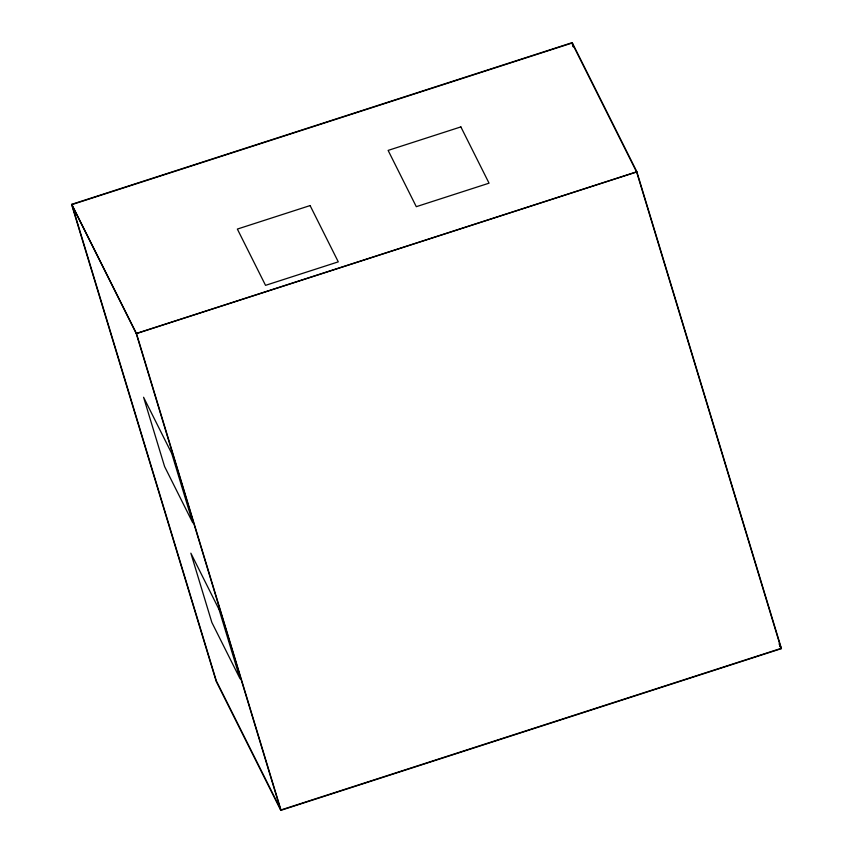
<?xml version="1.0" encoding="UTF-8"?>
<svg xmlns="http://www.w3.org/2000/svg" width="853" height="853" viewBox="0 0 853 853"><rect width="100%" height="100%" fill="white"/><g stroke="black" fill="none" stroke-linecap="round" stroke-linejoin="round"><path stroke-width="1.28" d="M71.567 204.389L572.192 42.65L636.839 171.752L781.433 648.611L280.808 810.35L216.161 681.248L71.567 204.389L136.213 333.491L280.808 810.35M71.919 204.603L572.054 43.034L636.637 172.007L781.081 648.397L280.946 809.966L216.363 680.993L71.919 204.603L136.501 333.576L280.946 809.966M136.213 333.491L636.839 171.752M136.501 333.576L636.637 172.007M779.066 643.876L781.433 648.611M779.898 646.03L781.081 648.397M572.192 42.65L573.355 46.478M572.054 43.034L573.205 46.851M460.865 126.905L388.115 150.405L416.296 206.682L489.046 183.182L460.865 126.905M310.097 205.573L237.358 229.073L265.539 285.35L338.278 261.85L310.097 205.573M171.762 453.54L143.581 397.263L164.597 466.559L192.778 522.836L171.762 453.54M219.04 609.458L190.859 553.17L211.864 622.466L240.056 678.743L219.04 609.458"/></g></svg>
